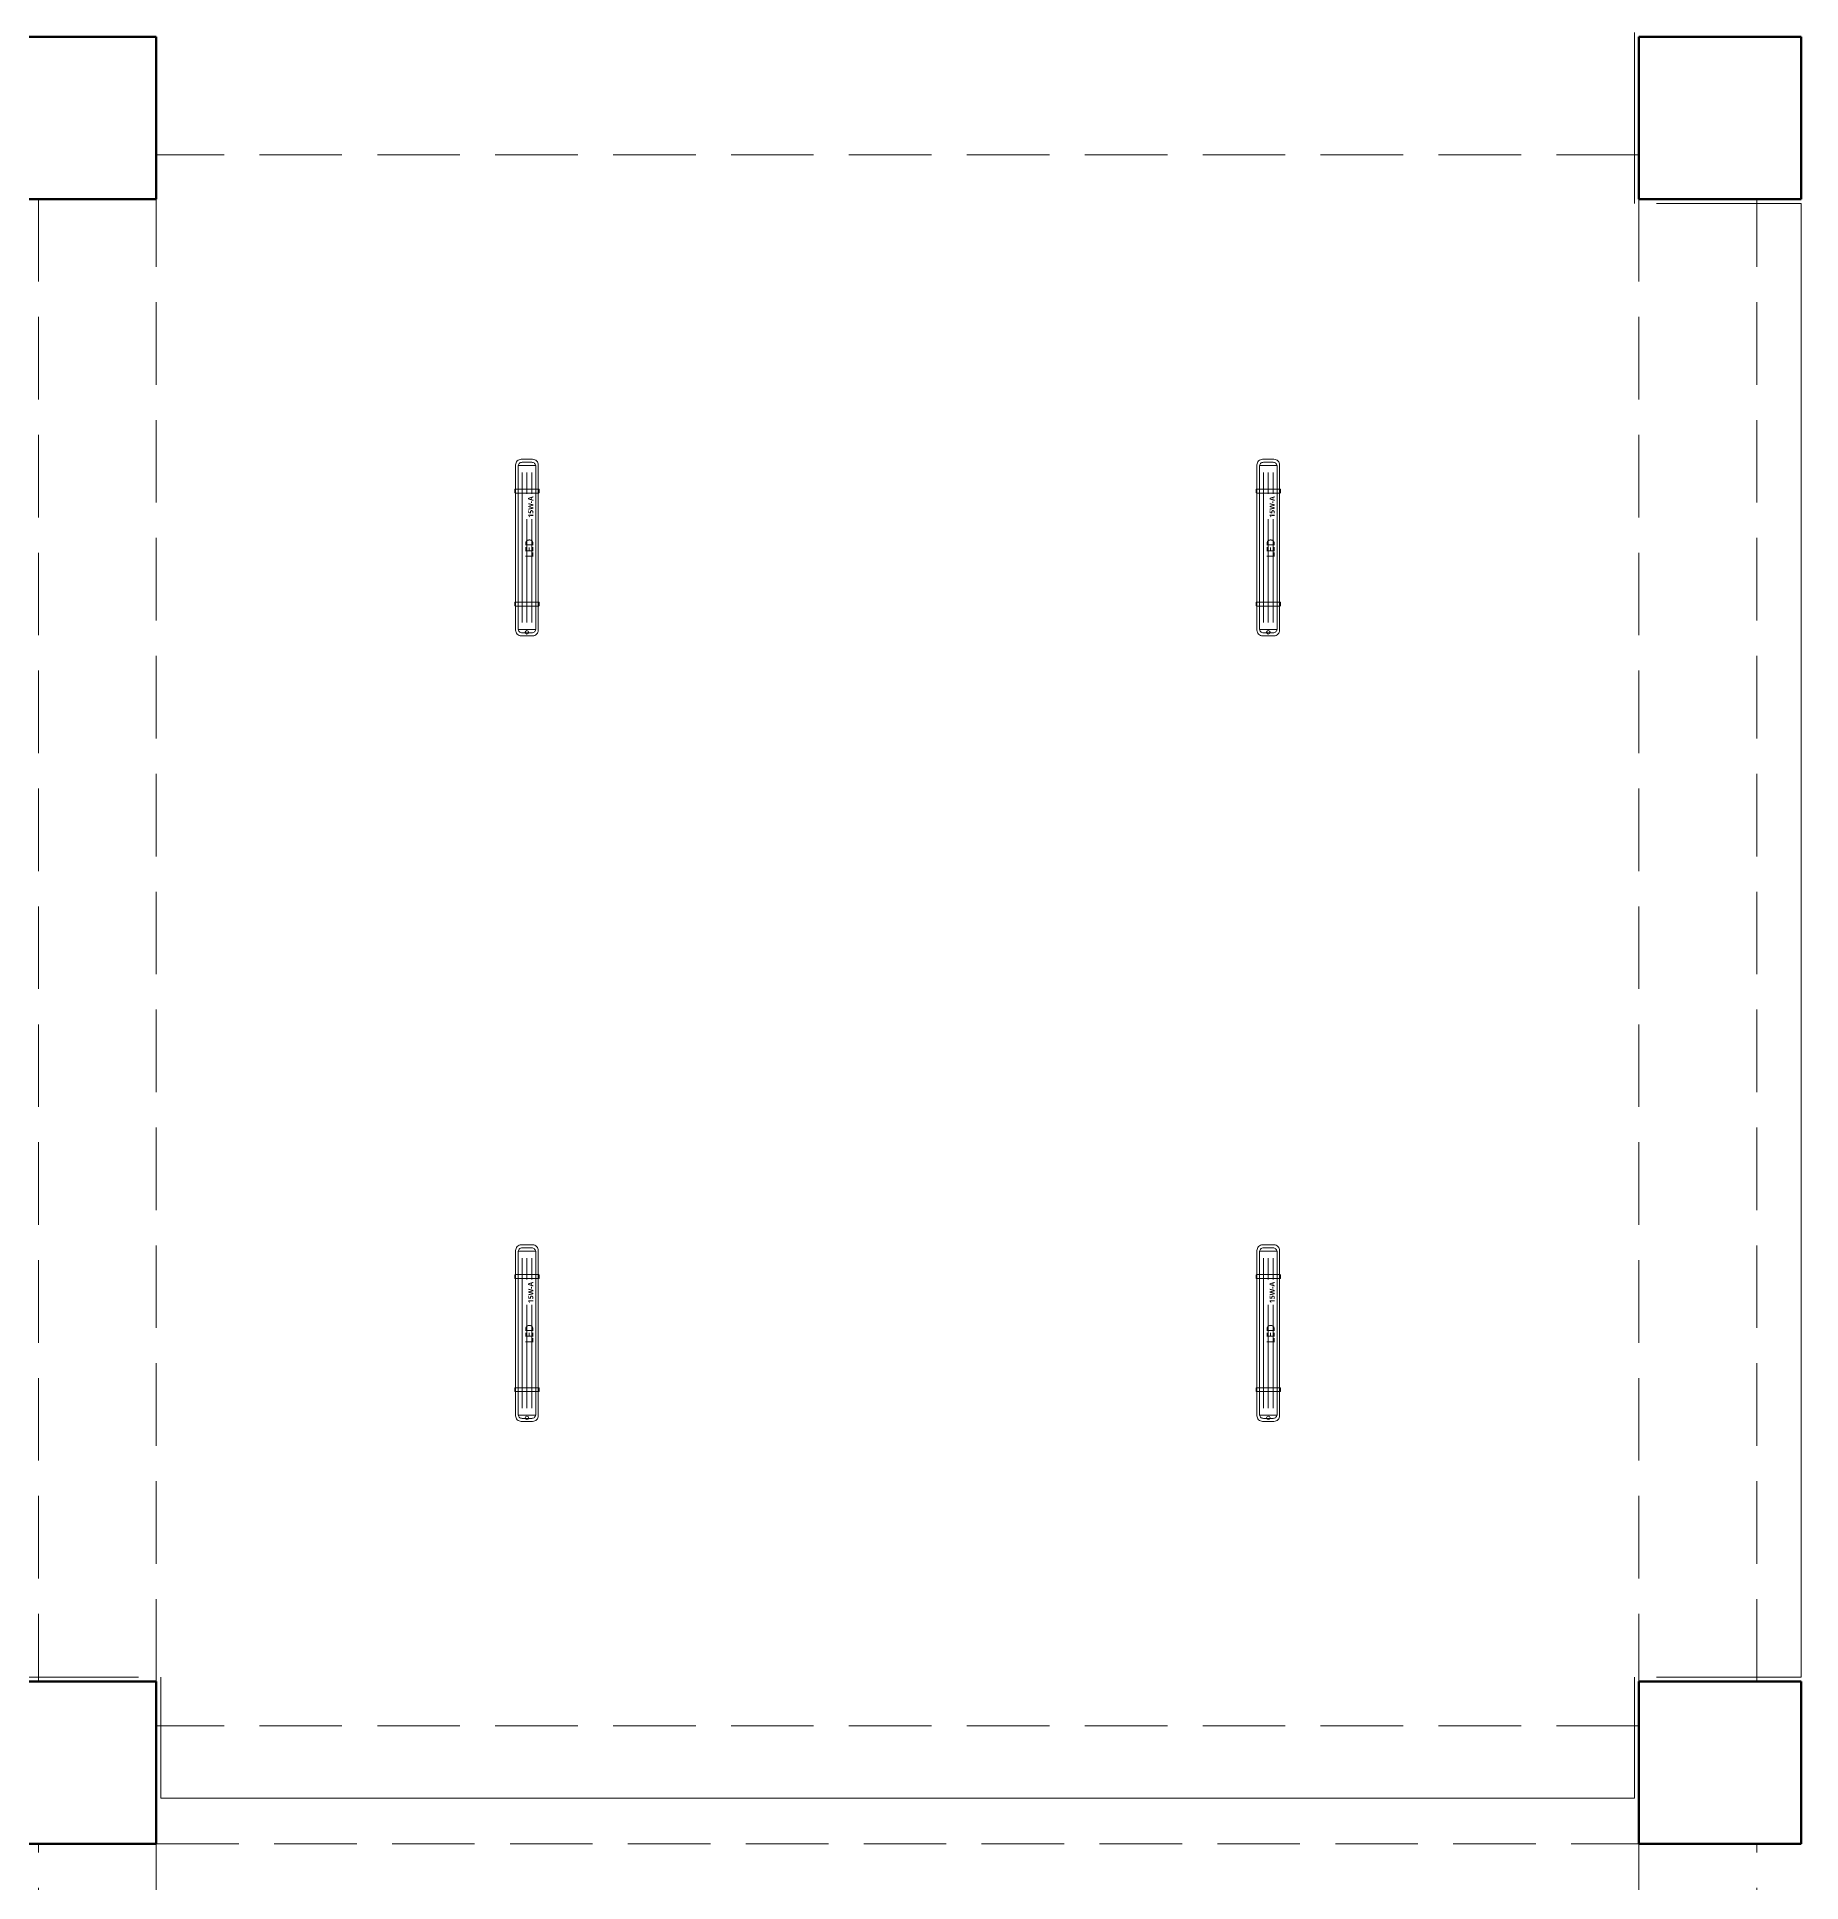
# Model space of a CAD drawing. Header units: metres. Extents: x -4 to 54.5, y -3.3 to 43.7.
# Drawn here: x 32.3 to 38.29, y 23.97 to 30.23 of the extents above; entities that cross this region are included whole.
import ezdxf

# ---------------------------------------------------------------- set-up
doc = ezdxf.new("R2010")
doc.units = ezdxf.units.M
doc.linetypes.add('Derribado', pattern=[0.4, 0.28, -0.12])
doc.layers.get('0').update_dxf_attribs({"color": 8})
for name, color, linetype, lineweight in [('A-DETL', 8, 'Continuous', 9), ('A-FLOR', 8, 'Continuous', 18), ('S-COLS', 8, 'Continuous', 9)]:
    doc.layers.add(name, color=color, linetype=linetype, lineweight=lineweight)
doc.layers.add('IE-LUM-EST-PROPUESTA-R02', color=5, linetype='Continuous', lineweight=18, true_color=0x006b9f)
doc.styles.add('EI_LUM_BOLD', font='OpenSans-Semibold.ttf')
doc.styles.add('EI_LUM_REGULAR', font='OpenSans-Regular.ttf')

# ---------------------------------------------------------------- blocks, each defined once
blk = doc.blocks.new('EST-ColumnaRectangularConcretoEst - C155x55cm-V2-NIV_A_S01_SÓTANO 1')
at = {"layer": 'S-COLS', "lineweight": 50}
for p, q in [((0.275, 0.275), (-0.275, 0.275)), ((-0.275, 0.275), (-0.275, -0.275)), ((0.275, -0.275), (0.275, 0.275)), ((-0.275, -0.275), (0.275, -0.275))]:
    blk.add_line(p, q, dxfattribs=at)
blk = doc.blocks.new('EST-ColumnaRectangularConcretoEst - C155x55cm-V3-NIV_A_S01_SÓTANO 1')
at = {"layer": 'S-COLS', "lineweight": 50}
for p, q in [((0.275, 0.275), (-0.275, 0.275)), ((-0.275, 0.275), (-0.275, -0.275)), ((0.275, -0.275), (0.275, 0.275)), ((-0.275, -0.275), (0.275, -0.275))]:
    blk.add_line(p, q, dxfattribs=at)
blk = doc.blocks.new('EST-ColumnaRectangularConcretoEst - C155x55cm-V7-NIV_A_S01_SÓTANO 1')
at = {"layer": 'S-COLS', "lineweight": 50}
for p, q in [((0.275, 0.275), (-0.275, 0.275)), ((-0.275, 0.275), (-0.275, -0.275)), ((0.275, -0.275), (0.275, 0.275)), ((-0.275, -0.275), (0.275, -0.275))]:
    blk.add_line(p, q, dxfattribs=at)
blk = doc.blocks.new('EST-ColumnaRectangularConcretoEst - C155x55cm-V8-NIV_A_S01_SÓTANO 1')
at = {"layer": 'S-COLS', "lineweight": 50}
for p, q in [((0.275, 0.275), (-0.275, 0.275)), ((-0.275, 0.275), (-0.275, -0.275)), ((0.275, -0.275), (0.275, 0.275)), ((-0.275, -0.275), (0.275, -0.275))]:
    blk.add_line(p, q, dxfattribs=at)
blk = doc.blocks.new('EI_LUM_L_01_15')
at = {"color": 0, "lineweight": 13}
for p, q in [((-0.2785, 0.0293), (-0.2785, -0.0293)), ((0.2785, 0.0293), (0.2785, -0.0293))]:
    blk.add_line(p, q, dxfattribs=at)
at = {"color": 0, "lineweight": 9}
for p, q in [((-0.2546, 0.0162), (0.2546, 0.0162)), ((-0.2546, 0), (0.0959, 0)), ((0.1824, 0), (0.2546, 0)), ((-0.2546, -0.0162), (0.0959, -0.0162)), ((0.1824, -0.0162), (0.2546, -0.0162))]:
    blk.add_line(p, q, dxfattribs=at)
at = {"color": 0, "lineweight": 13}
blk.add_lwpolyline([(-0.2802, -0.0385), (0.2802, -0.0385, 0.414214), (0.2995, -0.0193), (0.2995, 0.0192, 0.414214), (0.2802, 0.0385), (-0.2802, 0.0385, 0.414214), (-0.2995, 0.0192), (-0.2995, -0.0193, 0.414214)], format="xyb", close=True, dxfattribs=at)
at = {"color": 0, "lineweight": 9}
for points in [[(-0.2753, -0.0302), (0.2753, -0.0302, 0.414214), (0.2893, -0.0162), (0.2893, 0.0162, 0.414214), (0.2753, 0.0302), (-0.2753, 0.0302, 0.414214), (-0.2893, 0.0162), (-0.2893, -0.0162, 0.414214)], [(-0.1964, -0.0416), (-0.187, -0.0416, 0.414214), (-0.1851, -0.0397), (-0.1851, 0.0397, 0.414214), (-0.187, 0.0416), (-0.1964, 0.0416, 0.414214), (-0.1983, 0.0397), (-0.1983, -0.0397, 0.414214)], [(0.187, -0.0416), (0.1964, -0.0416, 0.414214), (0.1983, -0.0397), (0.1983, 0.0397, 0.414214), (0.1964, 0.0416), (0.187, 0.0416, 0.414214), (0.1851, 0.0397), (0.1851, -0.0397, 0.414214)]]:
    blk.add_lwpolyline(points, format="xyb", close=True, dxfattribs=at)
blk.add_circle((-0.2875, 0), 0.00577, dxfattribs=at)
for s, height, style, p in [('LED', 0.02715, 'EI_LUM_REGULAR', (-0.0343, -0.0216)), ('15W-A', 0.01745, 'EI_LUM_BOLD', (0.1016, -0.0216))]:
    blk.add_text(s, height=height, dxfattribs=dict(at, style=style)).set_placement(p)
at = {"style": 'EI_LUM_REGULAR', "flags": 1}
for tag in ['ANCHO_CUERPO_MM', 'ALTURA_M', 'AMBIENTE', 'TIPO', 'ID', 'IP', 'GIRO_REFERENCIA', 'DESCRIPCION', 'POTENCIA_W', 'FLUJO_NOMINAL_LM', 'FLUJO_CALCULO_LM', 'MONTAJE', 'PAGINA_PDF', 'NUMERO_LOCAL', 'ESTADO', 'LARGO_CUERPO_MM', 'DIAMETRO_CUERPO_MM', 'REFERENCIA_DIMENSIONAL', 'NPT_M', 'FUENTE_XY']:
    blk.add_attdef(tag, (0, 0), '', height=0.025, dxfattribs=at)

msp = doc.modelspace()

# ---------------------------------------------------------------- linework, layer by layer
at = {"layer": 'A-DETL', "linetype": 'Derribado', "lineweight": 18}
for p, q in [((32.71, 29.835), (32.71, 30.235)), ((37.74, 30.235), (37.74, 29.835)), ((37.74, 29.835), (32.71, 29.835)), ((32.71, 29.685), (32.31, 29.685)), ((32.31, 29.685), (32.31, 24.655)), ((32.71, 24.655), (32.71, 29.685)), ((38.14, 29.685), (37.74, 29.685)), ((37.74, 29.685), (37.74, 24.655)), ((38.14, 24.655), (38.14, 29.685)), ((32.31, 24.655), (32.71, 24.655)), ((37.74, 24.655), (38.14, 24.655)), ((37.74, 24.505), (32.71, 24.505)), ((32.71, 24.505), (32.71, 24.105)), ((37.74, 24.105), (37.74, 24.505)), ((32.31, 16.875), (32.31, 24.105)), ((32.31, 24.105), (32.71, 24.105)), ((32.71, 24.105), (37.74, 24.105)), ((32.71, 24.105), (32.71, 16.875)), ((38.14, 24.105), (37.74, 24.105)), ((37.74, 24.105), (37.74, 16.875)), ((38.14, 16.875), (38.14, 24.105))]:
    msp.add_line(p, q, dxfattribs=at)
at = {"layer": 'A-FLOR', "lineweight": 9}
for p, q in [((37.725, 29.67), (37.725, 30.25)), ((38.29, 29.67), (37.8, 29.67)), ((38.29, 24.67), (38.29, 29.67)), ((32.145, 24.67), (32.65, 24.67)), ((32.725, 24.67), (32.725, 24.26)), ((37.725, 24.26), (37.725, 24.67)), ((37.8, 24.67), (38.29, 24.67)), ((32.725, 24.26), (37.725, 24.26))]:
    msp.add_line(p, q, dxfattribs=at)

# ---------------------------------------------------------------- block references
at = {"layer": 'IE-LUM-EST-PROPUESTA-R02', "rotation": 90}
for p in [(33.9675, 28.5025), (36.4825, 28.5025), (33.9675, 25.8375), (36.4825, 25.8375)]:
    msp.add_blockref('EI_LUM_L_01_15', p, dxfattribs=at)
at = {"layer": 'S-COLS', "lineweight": 5}
for name, p in [('EST-ColumnaRectangularConcretoEst - C155x55cm-V8-NIV_A_S01_SÓTANO 1', (32.435, 29.96)), ('EST-ColumnaRectangularConcretoEst - C155x55cm-V2-NIV_A_S01_SÓTANO 1', (38.015, 29.96)), ('EST-ColumnaRectangularConcretoEst - C155x55cm-V7-NIV_A_S01_SÓTANO 1', (32.435, 24.38)), ('EST-ColumnaRectangularConcretoEst - C155x55cm-V3-NIV_A_S01_SÓTANO 1', (38.015, 24.38))]:
    msp.add_blockref(name, p, dxfattribs=at)

doc.saveas('drawing.dxf')
